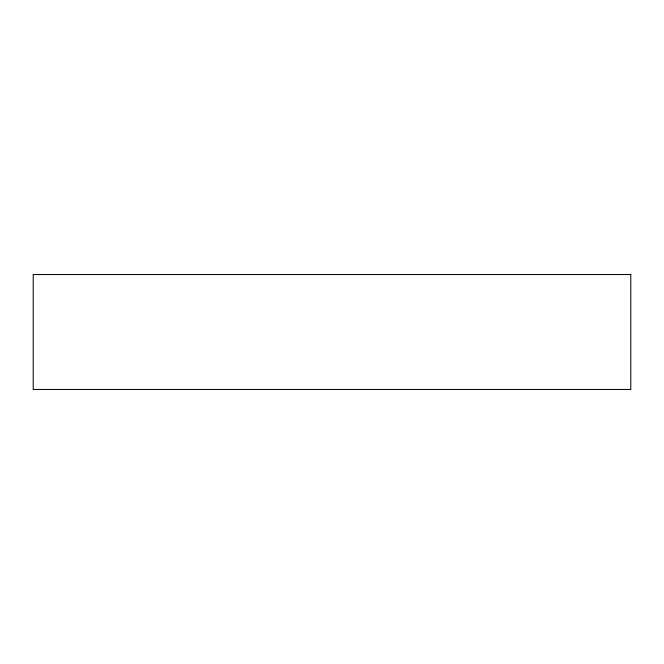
<?xml version="1.0" encoding="UTF-8"?>
<svg xmlns="http://www.w3.org/2000/svg" width="664" height="664" viewBox="0 0 664 664"><rect width="100%" height="100%" fill="white"/><g stroke="black" fill="none" stroke-linecap="round" stroke-linejoin="round"><path stroke-width="1" d="M630.8 274.539L33.2 274.539L33.2 389.461L630.8 389.461L630.8 274.539"/></g></svg>
